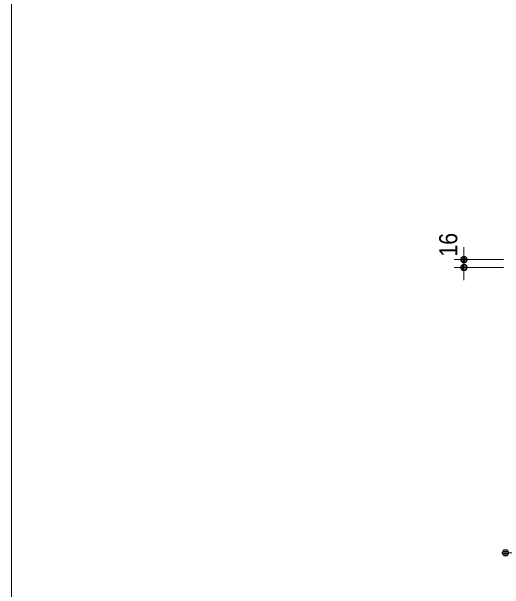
# Model space of a CAD drawing. Units: millimetres, scale not verified. Extents: x -6062 to 6062, y -3045 to 3045.
# Drawn here: x -5788 to -4790, y -1874 to -703 of the extents above; entities that cross this region are included whole.
import ezdxf
from ezdxf.enums import TextEntityAlignment as Align

# ---------------------------------------------------------------- set-up
doc = ezdxf.new("R2010")
doc.units = ezdxf.units.MM
doc.header["$LTSCALE"] = 20
for name, color, linetype, lineweight in [('0-2_1図面枠', 7, 'Continuous', 9), ('0-3_2寸法-1', 7, 'Continuous', 9), ('0-4_0', 7, 'Continuous', 9), ('0-5_2寸法-2', 7, 'Continuous', 9)]:
    doc.layers.add(name, color=color, linetype=linetype, lineweight=lineweight)
doc.styles.add('ＭＳ Ｐゴシック', font='')
doc.styles.get('ＭＳ Ｐゴシック').set_extended_font_data('MS PGothic')

# ---------------------------------------------------------------- blocks, each defined once
blk = doc.blocks.new('_Dot')
at = {"layer": '0-4_0'}
for p, q in [((-10, 0), (-20, 0)), ((9.78, 2), (-9.78, 2)), ((7.99, 6), (-7.99, 6)), ((9.16, -3.98), (-9.16, -3.98)), ((6, -7.98), (-6, -7.98))]:
    blk.add_line(p, q, dxfattribs=at)
for points in [[(10, 0), (9.92, 1.25), (9.69, 2.49), (9.3, 3.68), (8.76, 4.82), (8.09, 5.88), (7.29, 6.85), (6.37, 7.71), (5.36, 8.44), (4.26, 9.05), (3.09, 9.51), (1.87, 9.82), (0.63, 9.98), (-0.63, 9.98), (-1.87, 9.82), (-3.09, 9.51), (-4.26, 9.05), (-5.36, 8.44), (-6.37, 7.71), (-7.29, 6.85), (-8.09, 5.88), (-8.76, 4.82), (-9.3, 3.68), (-9.69, 2.49), (-9.92, 1.25), (-10, 0), (0, 0)], [(-10, 0), (-9.92, -1.25), (-9.69, -2.49), (-9.3, -3.68), (-8.76, -4.82), (-8.09, -5.88), (-7.29, -6.85), (-6.37, -7.71), (-5.36, -8.44), (-4.26, -9.05), (-3.09, -9.51), (-1.87, -9.82), (-0.63, -9.98), (0.63, -9.98), (1.87, -9.82), (3.09, -9.51), (4.26, -9.05), (5.36, -8.44), (6.37, -7.71), (7.29, -6.85), (8.09, -5.88), (8.76, -4.82), (9.3, -3.68), (9.69, -2.49), (9.92, -1.25), (10, 0), (0, 0)]]:
    blk.add_lwpolyline(points, close=True, dxfattribs=at)
blk = doc.blocks.new('グループ-94')
at = {"layer": '0-2_1図面枠'}
blk.add_lwpolyline([(-80000, 55400), (80000, 55400), (80000, -55400), (-80000, -55400)], close=True, dxfattribs=at)
blk = doc.blocks.new('図面枠')
at = {"layer": '0-2_1図面枠'}
blk.add_blockref('グループ-94', (0, 0), dxfattribs=at)

msp = doc.modelspace()

# ---------------------------------------------------------------- linework, layer by layer
at = {"layer": '0-5_2寸法-2'}
for p, q in [((-4871.5, -1193.29), (-4871.5, -1180.58)), ((-4791.5, -1206), (-4891.5, -1206)), ((-4871.5, -1222), (-4871.5, -1206)), ((-4791.5, -1222), (-4891.5, -1222)), ((-4871.5, -1234.71), (-4871.5, -1247.42))]:
    msp.add_line(p, q, dxfattribs=at)

# ---------------------------------------------------------------- block references
at = {"layer": '0-2_1図面枠', "xscale": 0.05, "yscale": 0.05}
msp.add_blockref('図面枠', (-1787.5, 0), dxfattribs=at)
at = {"layer": '0-3_2寸法-1', "xscale": 0.6356201, "yscale": 0.6356201, "rotation": 180}
msp.add_blockref('_Dot', (-4787.5, -1800), dxfattribs=at)
at = {"layer": '0-5_2寸法-2', "xscale": 0.6356201, "yscale": 0.6356201}
for p, rotation in [((-4871.5, -1206), 270), ((-4871.5, -1222), 90)]:
    msp.add_blockref('_Dot', p, dxfattribs=dict(at, rotation=rotation))

# ---------------------------------------------------------------- texts
at = {"layer": '0-5_2寸法-2', "style": 'ＭＳ Ｐゴシック', "width": 0.9}
msp.add_text('16', height=36.66, rotation=90, dxfattribs=at).set_placement((-4873.98, -1199.9), align=Align.BOTTOM_LEFT)

doc.saveas('drawing.dxf')
